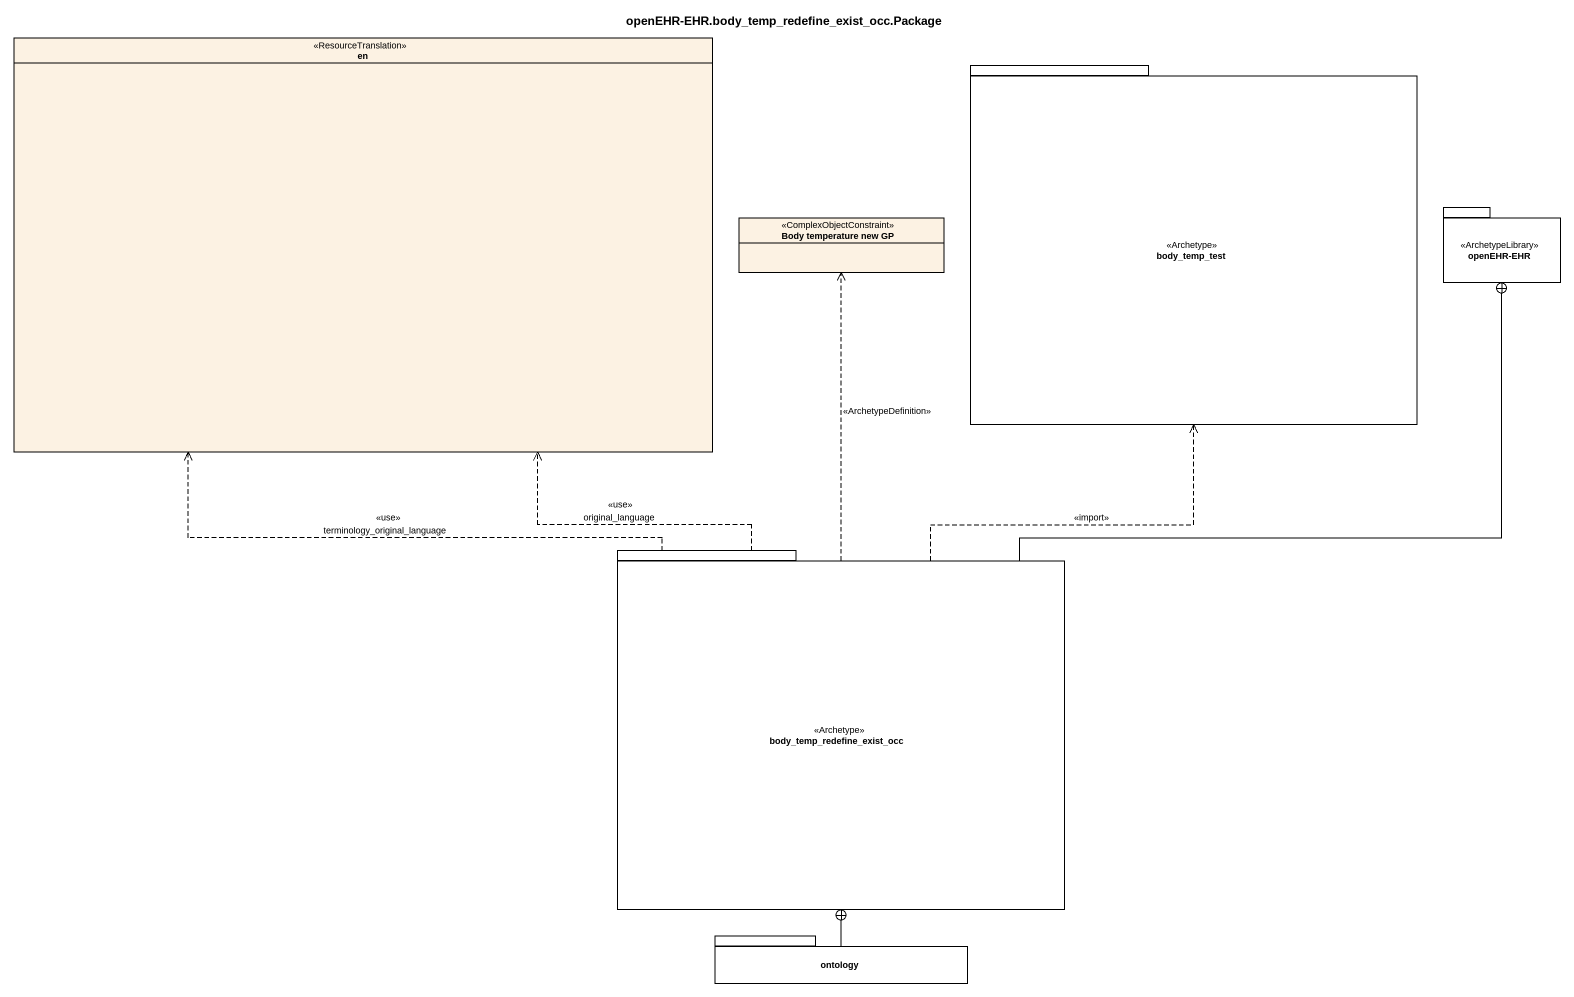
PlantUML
@startuml
title openEHR-EHR.body_temp_redefine_exist_occ.Package
hide circle
hide empty members
enum en <<ResourceTranslation>>
package body_temp_test <<Archetype>> {
}
class "Body temperature new GP" as Body_temperature_new_GP <<ComplexObjectConstraint>>
package "openEHR-EHR" as openEHR_EHR <<ArchetypeLibrary>> {
}
package body_temp_redefine_exist_occ <<Archetype>> {
}
package ontology {
}
body_temp_redefine_exist_occ .up.> en : <<use>>\nterminology_original_language
body_temp_redefine_exist_occ .up.> en : <<use>>\noriginal_language
body_temp_redefine_exist_occ .up.> body_temp_test : <<import>>
body_temp_redefine_exist_occ .up.> Body_temperature_new_GP : <<ArchetypeDefinition>>
body_temp_redefine_exist_occ -up-+ openEHR_EHR
ontology -up-+ body_temp_redefine_exist_occ
@enduml
